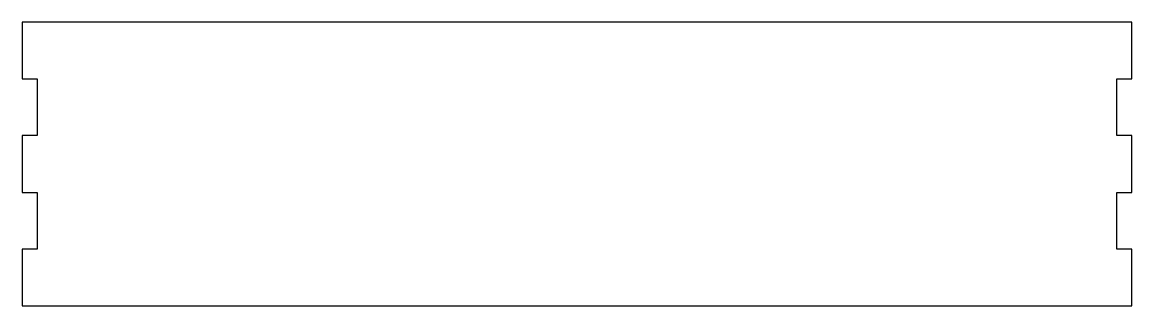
# Model space of a CAD drawing. Header units: millimetres. Extents: x -147 to 147, y -38 to 37.
import ezdxf

# ---------------------------------------------------------------- set-up
doc = ezdxf.new("R2010")
doc.units = ezdxf.units.MM

msp = doc.modelspace()

# ---------------------------------------------------------------- linework, layer by layer
at = {"color": 7, "linetype": 'Continuous', "lineweight": 25}
for p, q in [((-147, 37.25), (-147, 22.25)), ((147, 37.25), (-147, 37.25)), ((147, 22.25), (147, 37.25)), ((-147, 22.25), (-143, 22.25)), ((-143, 22.25), (-143, 7.25)), ((143, 22.25), (147, 22.25)), ((143, 7.25), (143, 22.25)), ((-147, 7.25), (-147, -7.75)), ((-143, 7.25), (-147, 7.25)), ((147, 7.25), (143, 7.25)), ((147, -7.75), (147, 7.25)), ((-147, -7.75), (-143, -7.75)), ((-143, -7.75), (-143, -22.75)), ((143, -22.75), (143, -7.75)), ((143, -7.75), (147, -7.75)), ((-147, -22.75), (-147, -37.75)), ((-143, -22.75), (-147, -22.75)), ((147, -22.75), (143, -22.75)), ((147, -37.75), (147, -22.75)), ((-147, -37.75), (147, -37.75))]:
    msp.add_line(p, q, dxfattribs=at)

doc.saveas('drawing.dxf')
